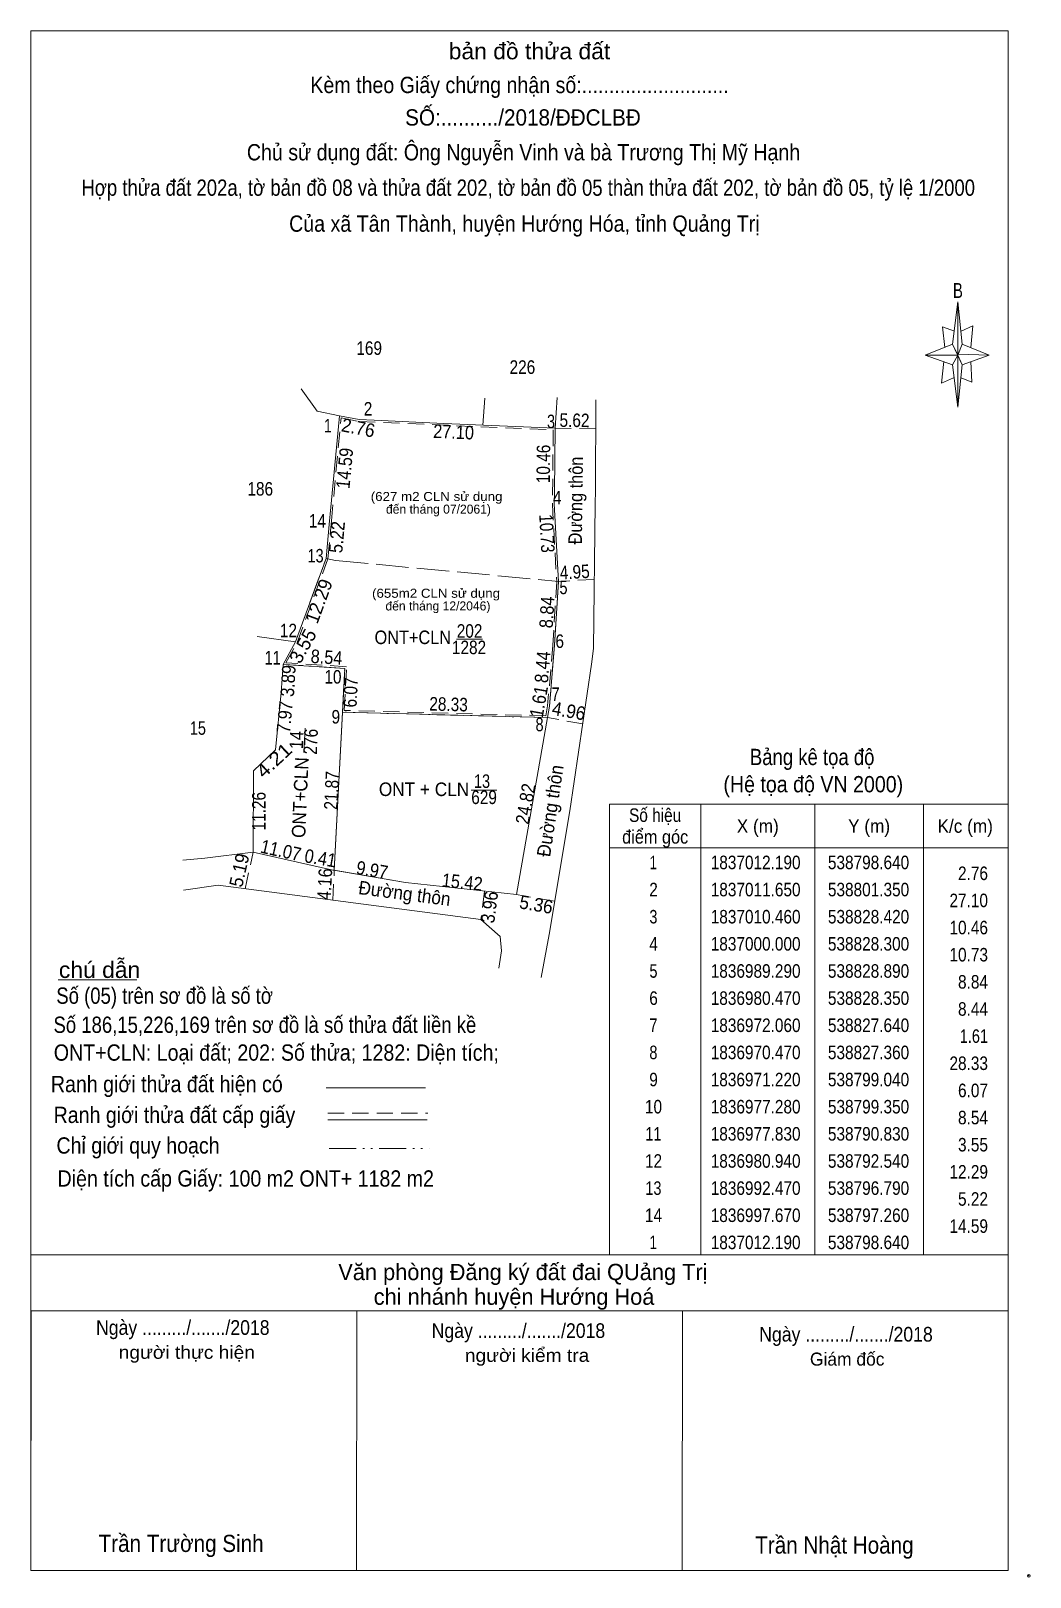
# Model space of a CAD drawing. Header units: metres. Extents: x 538156 to 538894, y 1836832 to 1837065.
# Drawn here: x 538756 to 538894, y 1836851.7 to 1837065.4 of the extents above.
import ezdxf
from ezdxf.enums import TextEntityAlignment as Align

# ---------------------------------------------------------------- set-up
doc = ezdxf.new("R2010")
doc.units = ezdxf.units.M
doc.header["$LTSCALE"] = 0.75
doc.header["$PDMODE"] = 32
doc.header["$PDSIZE"] = 0.375
for name, pattern in [('DASH_DOUBLE_DOT', [9.2, 5, -1.2, 0.3, -1.2, 0.3, -1.2]), ('DOT_DASHED', [7.7, 5, -1.2, 0.3, -1.2]), ('LONG_DASHED', [7.5, 6, -1.5]), ('MEDIUM_DASHED', [4.5, 3, -1.5])]:
    doc.linetypes.add(name, pattern=pattern)
for name, color, linetype, lineweight in [('12', 7, 'Continuous', 13), ('17', 7, 'Continuous', 13), ('3', 7, 'Continuous', 13), ('5', 7, 'Continuous', 13), ('6', 7, 'Continuous', 13), ('63', 7, 'Continuous', 13)]:
    doc.layers.add(name, color=color, linetype=linetype, lineweight=lineweight)

msp = doc.modelspace()

# ---------------------------------------------------------------- linework, layer by layer
at = {"layer": '12'}
for p, q in [((538795.57, 1837012.81), (538798.64, 1837012.19)), ((538818.43, 1837010.87), (538818.7, 1837014.62)), ((538828.71, 1837014.69), (538828.42, 1837010.46)), ((538828.42, 1837010.46), (538828.32, 1837001.77)), ((538787.27, 1836981.68), (538792.54, 1836980.94)), ((538814.79, 1836981.31), (538818.4, 1836981.31)), ((538799.04, 1836971.22), (538827.36, 1836970.47)), ((538793.72, 1836965.66), (538793.87, 1836969)), ((538816.81, 1836960.46), (538820.39, 1836960.46)), ((538848.55, 1836958.5), (538848.55, 1836896.25)), ((538864.3, 1836958.5), (538864.3, 1836896.25)), ((538879.3, 1836958.5), (538879.3, 1836896.25)), ((538835.95, 1836952.5), (538891, 1836952.5))]:
    msp.add_line(p, q, dxfattribs=at)
at = {"layer": '12', "linetype": 'MEDIUM_DASHED'}
for p, q in [((538834.04, 1837010.39), (538828.42, 1837010.46)), ((538833.83, 1836989.57), (538828.89, 1836989.29)), ((538832.24, 1836969.61), (538827.36, 1836970.47)), ((538785.58, 1836946.82), (538786.72, 1836951.88)), ((538797.7, 1836945.23), (538797.92, 1836949.38)), ((538818.69, 1836946.49), (538818.18, 1836942.56)), ((538828.35, 1836945.09), (538823.07, 1836946.02))]:
    msp.add_line(p, q, dxfattribs=at)
at = {"layer": '12'}
for points in [[(538833.97, 1837000), (538833.99, 1837001.83), (538834.06, 1837014.36)], [(538798.64, 1837012.19), (538798.5, 1837010.71), (538797.35, 1836998.59), (538797.26, 1836997.67)], [(538798.64, 1837012.19), (538801.35, 1837011.65), (538803.44, 1837011.55)], [(538803.44, 1837011.55), (538813.07, 1837011.09), (538828.42, 1837010.46)], [(538833.97, 1837000), (538833.71, 1836980.01), (538833.47, 1836977.87), (538830.44, 1836957.58), (538827.59, 1836940.52), (538826.5, 1836934.55)], [(538828.32, 1837001.77), (538828.3, 1837000), (538828.89, 1836989.29), (538828.35, 1836980.47), (538827.64, 1836972.06), (538827.36, 1836970.47)], [(538797.26, 1836997.67), (538796.79, 1836992.47), (538792.54, 1836980.94), (538790.83, 1836977.83), (538790.59, 1836973.95), (538789.8, 1836966.02)], [(538790.83, 1836977.83), (538799.35, 1836977.28), (538797.92, 1836949.38)], [(538827.36, 1836970.47), (538823.07, 1836946.02), (538807.74, 1836947.67), (538797.52, 1836949.45), (538786.72, 1836951.88)], [(538789.8, 1836966.02), (538786.73, 1836963.14), (538786.72, 1836951.88)], [(538786.72, 1836951.88), (538780.05, 1836951.07), (538777.01, 1836950.78)], [(538786.72, 1836951.88), (538780.05, 1836951.07), (538777.01, 1836950.78)], [(538820.63, 1836935.86), (538821.04, 1836938.27), (538820.84, 1836940.21), (538818.18, 1836942.56), (538781.89, 1836947.3), (538777.07, 1836946.65)]]:
    msp.add_lwpolyline(points, dxfattribs=at)
at = {"layer": '12', "linetype": 'MEDIUM_DASHED'}
msp.add_lwpolyline([(538798.86, 1837011.89), (538801.32, 1837011.4), (538828.17, 1837010.22), (538828.05, 1836999.99), (538828.64, 1836989.29), (538828.1, 1836980.49), (538827.39, 1836972.09), (538827.15, 1836970.73), (538799.3, 1836971.46), (538799.61, 1836977.51), (538791.24, 1836978.05), (538792.77, 1836980.84), (538797.04, 1836992.41), (538797.51, 1836997.65)], close=True, dxfattribs=at)
at = {"layer": '12', "linetype": 'DOT_DASHED'}
msp.add_lwpolyline([(538828.89, 1836989.29), (538828.35, 1836980.47), (538827.64, 1836972.06), (538827.36, 1836970.47), (538799.04, 1836971.22), (538799.35, 1836977.28), (538790.83, 1836977.83), (538792.54, 1836980.94), (538796.79, 1836992.47)], dxfattribs=at)
at = {"layer": '12', "linetype": 'LONG_DASHED'}
msp.add_lwpolyline([(538796.79, 1836992.47), (538798.1, 1836992.18), (538828.89, 1836989.29)], dxfattribs=at)
at = {"layer": '12'}
for points in [[(538790.83, 1836977.83), (538799.35, 1836977.28), (538799.04, 1836971.22), (538797.91, 1836949.35), (538797.51, 1836949.46), (538786.72, 1836951.88), (538786.73, 1836963.14), (538789.8, 1836966.02), (538790.59, 1836973.95)], [(538827.36, 1836970.47), (538823.07, 1836946.02), (538807.74, 1836947.67), (538797.92, 1836949.38), (538799.04, 1836971.22)], [(538835.95, 1836958.5), (538891, 1836958.5), (538891, 1836896.25), (538835.95, 1836896.25)]]:
    msp.add_lwpolyline(points, close=True, dxfattribs=at)
at = {"layer": '17'}
for p, q in [((538759.75, 1836934.26), (538770.61, 1836934.26)), ((538756, 1836852.65), (538756.02, 1836888.51)), ((538801, 1836852.62), (538801.02, 1836888.48)), ((538846, 1836852.6), (538846.02, 1836888.46))]:
    msp.add_line(p, q, dxfattribs=at)
at = {"layer": '3'}
msp.add_line((538793.36, 1837015.91), (538795.57, 1837012.81), dxfattribs=at)
at = {"layer": '5'}
for p, q in [((538756, 1836852.65), (538756, 1837065.35)), ((538883.31, 1837022.07), (538884.06, 1837027.91)), ((538884.66, 1837022.07), (538888.41, 1837020.57)), ((538883.31, 1837019.21), (538879.56, 1837020.57)), ((538884.66, 1837019.21), (538884.06, 1837013.37)), ((538885.86, 1837019.67), (538886.01, 1837016.81)), ((538886.01, 1837016.81), (538884.51, 1837017.41))]:
    msp.add_line(p, q, dxfattribs=at)
for points in [[(538756, 1837065.35), (538891, 1837065.35), (538891, 1836852.65)], [(538883.61, 1837023.87), (538881.96, 1837024.47), (538882.26, 1837021.61)], [(538884.51, 1837023.87), (538886.16, 1837024.61), (538885.86, 1837021.61)], [(538884.06, 1837020.57), (538883.31, 1837022.07), (538879.56, 1837020.57)], [(538882.11, 1837019.67), (538881.81, 1837016.67), (538883.46, 1837017.41)], [(538884.06, 1837020.57), (538884.66, 1837019.21), (538888.41, 1837020.57)]]:
    msp.add_lwpolyline(points, dxfattribs=at)
for points in [[(538884.06, 1837027.91), (538884.66, 1837022.07), (538884.06, 1837020.57)], [(538884.06, 1837020.57), (538879.56, 1837020.57), (538883.31, 1837022.07), (538884.66, 1837019.21), (538888.41, 1837020.57), (538884.06, 1837020.71)], [(538884.06, 1837020.57), (538884.06, 1837013.37), (538883.31, 1837019.21)]]:
    msp.add_lwpolyline(points, close=True, dxfattribs=at)
at = {"layer": '6'}
for p, q in [((538796.81, 1836919.3), (538810.52, 1836919.3)), ((538797.02, 1836914.91), (538810.73, 1836914.91)), ((538756, 1836896.25), (538891, 1836896.25)), ((538756, 1836888.51), (538891, 1836888.51)), ((538891, 1836852.65), (538756, 1836852.65))]:
    msp.add_line(p, q, dxfattribs=at)
at = {"layer": '6', "linetype": 'MEDIUM_DASHED'}
msp.add_line((538797.02, 1836915.84), (538810.82, 1836915.84), dxfattribs=at)
at = {"layer": '6'}
msp.add_point((538893.86, 1836851.91), dxfattribs=at)
at = {"layer": '63', "linetype": 'DASH_DOUBLE_DOT'}
msp.add_line((538797.21, 1836910.96), (538811.01, 1836910.96), dxfattribs=at)

# ---------------------------------------------------------------- texts
at = {"layer": '12'}
for s, height, width, p in [('169', 1.87, 0.85, (538802.735, 1837020.59)), ('226', 1.87, 0.85, (538823.905, 1837017.97)), ('186', 1.87, 0.85, (538787.685, 1837001.15)), ('(627 m2 CLN sử dụng ', 1.25, 1.1, (538812.305, 1837000.4)), ('(655m2 CLN sử dụng ', 1.25, 1.1, (538812.23, 1836987.03)), ('202', 1.87, 0.85, (538816.605, 1836981.51)), ('1282', 1.87, 0.85, (538816.53, 1836979.24)), ('15', 1.87, 0.8, (538779.07, 1836968.1)), ('Số hiệu', 1.87, 0.85, (538842.245, 1836956.06)), ('điểm góc', 1.87, 0.9, (538842.25, 1836953.06)), ('X (m)', 1.87, 0.95, (538856.425, 1836954.56)), ('Y (m)', 1.87, 0.95, (538871.805, 1836954.56)), ('K/c (m)', 1.87, 0.95, (538885.085, 1836954.56)), (' 1', 1.87, 0.75, (538841.73, 1836949.53)), ('1837012.190', 1.87, 0.85, (538856.13, 1836949.53)), ('538798.640', 1.87, 0.85, (538871.73, 1836949.53)), (' 2', 1.87, 0.85, (538841.73, 1836945.78)), ('1837011.650', 1.87, 0.85, (538856.13, 1836945.78)), ('538801.350', 1.87, 0.85, (538871.73, 1836945.78)), (' 3', 1.87, 0.8, (538841.73, 1836942.03)), ('1837010.460', 1.87, 0.85, (538856.13, 1836942.03)), ('538828.420', 1.87, 0.85, (538871.73, 1836942.03)), (' 4', 1.87, 0.85, (538841.735, 1836938.28)), ('1837000.000', 1.87, 0.85, (538856.13, 1836938.28)), ('538828.300', 1.87, 0.85, (538871.73, 1836938.28)), (' 5', 1.87, 0.8, (538841.735, 1836934.53)), ('1836989.290', 1.87, 0.85, (538856.13, 1836934.53)), ('538828.890', 1.87, 0.85, (538871.73, 1836934.53)), (' 6', 1.87, 0.85, (538841.73, 1836930.78)), ('1836980.470', 1.87, 0.85, (538856.13, 1836930.78)), ('538828.350', 1.87, 0.85, (538871.73, 1836930.78)), (' 7', 1.87, 0.8, (538841.73, 1836927.03)), ('1836972.060', 1.87, 0.85, (538856.13, 1836927.03)), ('538827.640', 1.87, 0.85, (538871.73, 1836927.03)), (' 8', 1.87, 0.8, (538841.73, 1836923.28)), ('1836970.470', 1.87, 0.85, (538856.13, 1836923.28)), ('538827.360', 1.87, 0.85, (538871.73, 1836923.28)), (' 9', 1.87, 0.85, (538841.73, 1836919.53)), ('1836971.220', 1.87, 0.85, (538856.13, 1836919.53)), ('538799.040', 1.87, 0.85, (538871.73, 1836919.53)), (' 10', 1.87, 0.85, (538841.725, 1836915.78)), ('1836977.280', 1.87, 0.85, (538856.13, 1836915.78)), ('538799.350', 1.87, 0.85, (538871.73, 1836915.78)), (' 11', 1.87, 0.8, (538841.73, 1836912.03)), ('1836977.830', 1.87, 0.85, (538856.13, 1836912.03)), ('538790.830', 1.87, 0.85, (538871.73, 1836912.03)), (' 12', 1.87, 0.85, (538841.73, 1836908.28)), ('1836980.940', 1.87, 0.85, (538856.13, 1836908.28)), ('538792.540', 1.87, 0.85, (538871.73, 1836908.28)), (' 13', 1.87, 0.8, (538841.73, 1836904.53)), ('1836992.470', 1.87, 0.85, (538856.13, 1836904.53)), ('538796.790', 1.87, 0.85, (538871.73, 1836904.53)), (' 14', 1.87, 0.85, (538841.725, 1836900.78)), ('1836997.670', 1.87, 0.85, (538856.13, 1836900.78)), ('538797.260', 1.87, 0.85, (538871.73, 1836900.78)), (' 1', 1.87, 0.75, (538841.73, 1836897.03)), ('1837012.190', 1.87, 0.85, (538856.13, 1836897.03)), ('538798.640', 1.87, 0.85, (538871.73, 1836897.03))]:
    msp.add_text(s, height=height, dxfattribs=dict(at, width=width)).set_placement(p, align=Align.CENTER)
for s, width, p in [(' 2', 0.85, (538803.17, 1837012.2)), (' 1', 0.75, (538797.55, 1837009.88)), (' 3', 0.8, (538828.42, 1837010.46)), (' 4', 0.85, (538829.3, 1836999.93)), (' 14', 0.85, (538796.77, 1836996.73)), (' 13', 0.8, (538796.44, 1836991.91)), (' 5', 0.8, (538830.14, 1836987.53)), (' 12', 0.85, (538792.76, 1836981.57)), ('ONT+CLN ', 0.9, (538814.67, 1836980.63)), (' 6', 0.85, (538829.65, 1836980.1)), (' 11', 0.8, (538790.51, 1836977.81)), (' 10', 0.85, (538798.91, 1836975.17)), (' 7', 0.8, (538829.04, 1836972.77)), (' 9', 0.85, (538798.72, 1836969.65)), (' 8', 0.8, (538826.83, 1836968.59)), ('2.76', 0.85, (538888.23, 1836948.03)), ('27.10', 0.85, (538888.23, 1836944.28)), ('10.46', 0.85, (538888.23, 1836940.53)), ('10.73', 0.85, (538888.23, 1836936.78)), ('8.84', 0.85, (538888.23, 1836933.03)), ('8.44', 0.85, (538888.23, 1836929.28)), ('1.61', 0.8, (538888.23, 1836925.53)), ('28.33', 0.85, (538888.23, 1836921.78)), ('6.07', 0.85, (538888.23, 1836918.03)), ('8.54', 0.85, (538888.23, 1836914.28)), ('3.55', 0.85, (538888.23, 1836910.53)), ('12.29', 0.85, (538888.23, 1836906.78)), ('5.22', 0.85, (538888.23, 1836903.03)), ('14.59', 0.85, (538888.23, 1836899.28))]:
    msp.add_text(s, height=1.87, dxfattribs=dict(at, width=width)).set_placement(p, align=Align.RIGHT)
for s, rotation, width, p in [('2.76', 348.731, 0.95, (538801.0423, 1837009.6032)), ('27.10', 357.483, 0.9, (538814.3589, 1837009.0087)), ('5.62', 359.286, 0.85, (538831.0934, 1837010.6237)), ('14.59', 84.571, 0.9, (538800.2744, 1837004.8415)), ('10.46', 89.343, 0.85, (538827.7313, 1837005.5093)), ('Đường thôn', 89.255, 0.9, (538832.1957, 1837000.4578)), ('10.73', 273.153, 0.85, (538826.3695, 1836995.8664)), ('5.22', 84.835, 0.9, (538799.2067, 1836995.3258)), ('4.95', 3.244, 0.85, (538831.1821, 1836989.6697)), ('8.84', 86.496, 0.9, (538828.2221, 1836984.9679)), ('8.54', 356.306, 0.9, (538796.7898, 1836977.9006)), ('8.44', 85.174, 0.9, (538827.6137, 1836977.3863)), ('3.89', 86.46, 0.9, (538792.4625, 1836975.4923)), ('6.07', 87.072, 0.85, (538801.0883, 1836973.9072)), ('1.61', 80.013, 0.9, (538827.0856, 1836972.5428)), ('7.97', 84.311, 0.9, (538791.9944, 1836970.4523)), ('28.33', 358.483, 0.85, (538813.6802, 1836971.3888)), ('4.96', 350.005, 0.95, (538830.1527, 1836970.4765)), ('14', 87.529, 0.9, (538793.6231, 1836967.3297)), ('276', 87.529, 0.85, (538795.5792, 1836967.1147)), ('4.21', 43.171, 1.15, (538790.2153, 1836963.8856)), ('Đường thôn', 81.507, 0.95, (538828.6684, 1836957.4619)), ('21.87', 87.064, 0.85, (538798.4801, 1836960.3521)), ('13', 359.97, 0.8, (538818.3295, 1836960.7594)), ('11.26', 89.949, 0.85, (538788.4224, 1836957.5392)), ('629', 359.97, 0.85, (538818.6095, 1836958.5291)), ('24.82', 80.048, 0.9, (538825.248, 1836958.3984)), ('11.07', 347.32, 0.9, (538790.3348, 1836951.2244)), ('5.19', 77.303, 0.95, (538785.6957, 1836949.1845)), ('0.41', 350.074, 0.9, (538795.8438, 1836950.1366)), ('4.16', 86.965, 0.9, (538797.5237, 1836947.4155)), ('9.97', 350.122, 0.9, (538802.9896, 1836948.497)), ('15.42', 353.857, 0.9, (538815.4999, 1836946.8286)), ('Đường thôn', 352.558, 0.95, (538807.5089, 1836945.2721)), ('3.96', 82.606, 0.9, (538820.2861, 1836944.1647)), ('5.36', 350.011, 0.95, (538825.6528, 1836943.7367))]:
    msp.add_text(s, height=1.87, rotation=rotation, dxfattribs=dict(at, width=width)).set_placement(p, align=Align.CENTER)
for s, p in [('đến tháng 07/2061)', (538812.305, 1836998.65)), ('đến tháng 12/2046)', (538812.235, 1836985.28))]:
    msp.add_text(s, height=1.25, dxfattribs=at).set_placement(p, align=Align.CENTER)
for s, rotation, p in [('12.29', 69.766, (538796.6548, 1836986.2416)), ('3.55', 61.196, (538794.3824, 1836979.9095))]:
    msp.add_text(s, height=1.87, rotation=rotation, dxfattribs=at).set_placement(p, align=Align.CENTER)
at = {"layer": '12', "width": 0.95}
for s, rotation, p in [('ONT+CLN ', 87.529, (538794.4002, 1836965.6194)), ('ONT + CLN', 359.97, (538816.549, 1836959.6336))]:
    msp.add_text(s, height=1.87, rotation=rotation, dxfattribs=at).set_placement(p, align=Align.RIGHT)
at = {"layer": '5'}
for s, height, width, p in [('bản đồ thửa đất', 2.25, 1.05, (538824.885, 1837061.43)), ('Kèm theo Giấy chứng nhận số:...........................', 2.25, 0.9, (538823.51, 1837056.76)), ('SỐ:........../2018/ĐĐCLBĐ', 2.25, 0.95, (538823.985, 1837052.27)), ('Chủ sử dụng đất: Ông Nguyễn Vinh và bà Trương Thị Mỹ Hạnh', 2.25, 0.9, (538824.06, 1837047.46)), ('Hợp thửa đất 202a, tờ bản đồ 08 và thửa đất 202, tờ bản đồ 05 thàn thửa đất 202, tờ bản đồ 05, tỷ lệ 1/2000', 2.25, 0.85, (538824.705, 1837042.57)), ('Của xã Tân Thành, huyện Hướng Hóa, tỉnh Quảng Trị', 2.25, 0.9, (538824.175, 1837037.6)), ('B', 2.066, 0.75, (538884.075, 1837028.45))]:
    msp.add_text(s, height=height, dxfattribs=dict(at, width=width)).set_placement(p, align=Align.CENTER)
at = {"layer": '6'}
for s, height, width, p in [('Bảng kê tọa độ', 2.25, 0.85, (538863.94, 1836963.91)), ('(Hệ tọa độ VN 2000)', 2.25, 0.9, (538864.095, 1836960.15)), ('chú dẫn', 2.25, 1.05, (538765.485, 1836934.5)), ('Ranh giới thửa đất hiện có ', 2.25, 0.9, (538775.15, 1836918.72)), ('Ranh giới thửa đất cấp giấy', 2.25, 0.9, (538775.83, 1836914.46)), ('Chỉ giới quy hoạch', 2.25, 0.9, (538770.8, 1836910.23)), ('Ngày ........./......./2018', 2.025, 0.9, (538776.985, 1836885.19)), ('Ngày ........./......./2018', 2.025, 0.9, (538823.355, 1836884.76)), ('Ngày ........./......./2018', 2.025, 0.9, (538868.615, 1836884.26)), ('người thực hiện', 1.8, 1.1, (538777.54, 1836881.88)), ('người kiểm tra', 1.8, 1.1, (538824.55, 1836881.46)), ('Trần Trường Sinh', 2.37, 0.9, (538776.75, 1836855.19)), ('Trần Nhật Hoàng', 2.37, 0.9, (538867.015, 1836854.96))]:
    msp.add_text(s, height=height, dxfattribs=dict(at, width=width)).set_placement(p, align=Align.CENTER)
for s, width, p in [('Số (05) trên sơ đồ là số tờ', 0.85, (538759.51, 1836930.93)), ('Số 186,15,226,169 trên sơ đồ là số thửa đất liền kề', 0.85, (538759.12, 1836926.91)), ('ONT+CLN: Loại đất; 202: Số thửa; 1282: Diện tích;', 0.9, (538759.16, 1836923.07)), ('Diện tích cấp Giấy: 100 m2 ONT+ 1182 m2 ', 0.9, (538759.68, 1836905.67))]:
    msp.add_text(s, height=2.25, dxfattribs=dict(at, width=width)).set_placement(p)
for s, height, p in [(' Văn phòng Đăng ký đất đai QUảng Trị', 2.25, (538823.555, 1836892.75)), ('chi nhánh huyện Hướng Hoá', 2.25, (538822.75, 1836889.34)), ('Giám đốc', 1.8, (538868.78, 1836880.94))]:
    msp.add_text(s, height=height, dxfattribs=at).set_placement(p, align=Align.CENTER)

doc.saveas('drawing.dxf')
